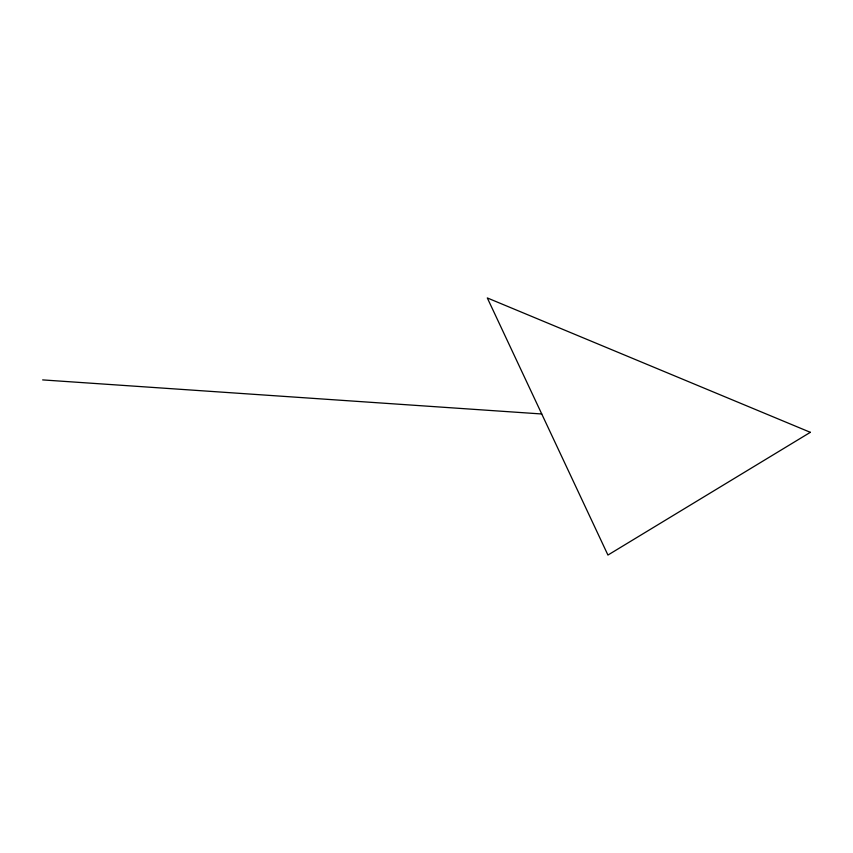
<?xml version="1.0" encoding="UTF-8"?>
<svg xmlns="http://www.w3.org/2000/svg" width="853" height="853" viewBox="0 0 853 853"><rect width="100%" height="100%" fill="white"/><g stroke="black" fill="none" stroke-linecap="round" stroke-linejoin="round"><path stroke-width="1.28" d="M42.65 379.905L541.751 413.982M810.35 432.322L607.933 555.058L487.308 297.942L810.35 432.322"/></g></svg>
